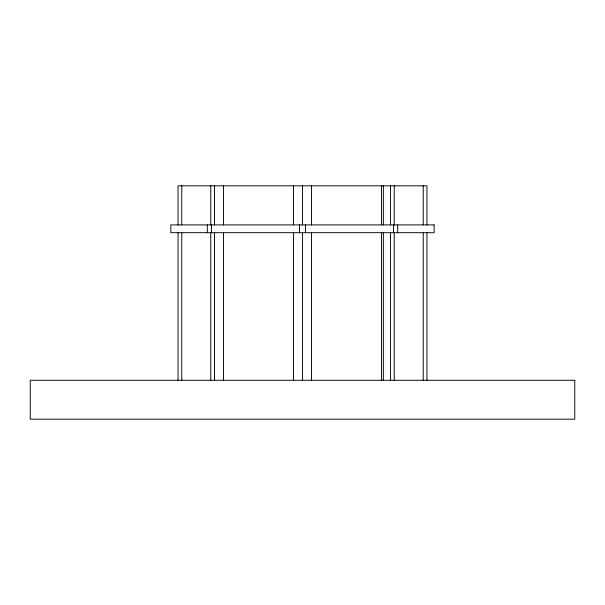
<?xml version="1.0" encoding="UTF-8"?>
<svg xmlns="http://www.w3.org/2000/svg" width="605" height="605" viewBox="0 0 605 605"><rect width="100%" height="100%" fill="white"/><g stroke="black" fill="none" stroke-linecap="round" stroke-linejoin="round"><path stroke-width="0.91" d="M426.956 224.909L426.956 185.818L178.044 185.818L178.044 224.909M426.956 232.691L426.956 380.288M423.235 185.818L423.235 224.909M423.235 232.691L423.235 380.288M397.689 224.909L397.689 232.691M394.226 185.818L394.226 224.909M394.226 232.691L394.226 380.288M393.484 224.909L393.484 232.691M390.505 185.818L390.505 224.909M390.505 232.691L390.505 380.288M383.351 185.818L383.351 224.909M383.351 232.691L383.351 380.288M381.521 185.818L381.521 224.909M381.521 232.691L381.521 380.288M311.484 185.818L311.484 224.909M311.484 232.691L311.484 380.288M305.48 224.909L305.48 232.691M302.5 185.818L302.5 224.909M302.5 232.691L302.5 380.288M299.52 224.909L299.52 232.691M293.516 185.818L293.516 224.909M293.516 232.691L293.516 380.288M223.479 185.818L223.479 224.909M223.479 232.691L223.479 380.288M214.495 185.818L214.495 224.909M214.495 232.691L214.495 380.288M211.516 224.909L211.516 232.691M210.774 185.818L210.774 224.909M210.774 232.691L210.774 380.288M207.311 224.909L207.311 232.691M181.765 185.818L181.765 224.909M181.765 232.691L181.765 380.288M178.044 232.691L178.044 380.288M434.14 224.909L170.86 224.909L170.86 232.691L434.14 232.691L434.14 224.909M574.75 380.288L30.25 380.288L30.25 419.182L574.75 419.182L574.75 380.288"/></g></svg>
